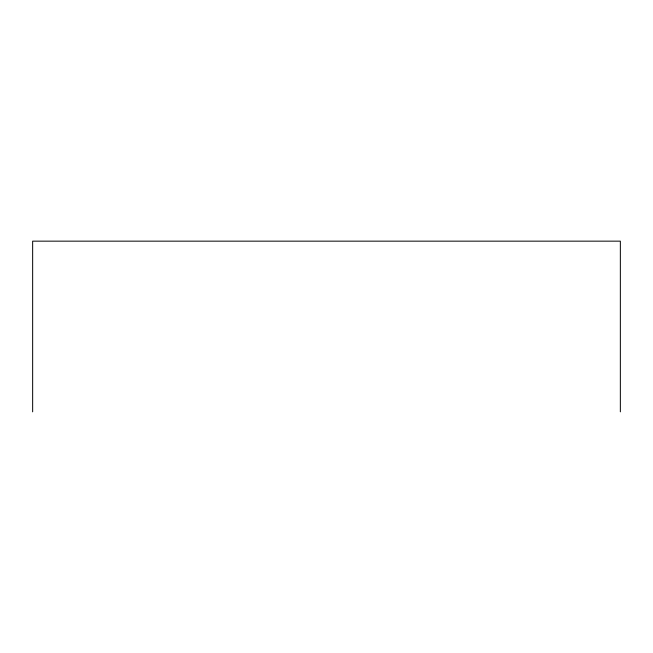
<?xml version="1.0" encoding="UTF-8"?>
<svg xmlns="http://www.w3.org/2000/svg" width="653" height="653" viewBox="0 0 653 653"><rect width="100%" height="100%" fill="white"/><g stroke="black" fill="none" stroke-linecap="round" stroke-linejoin="round"><path stroke-width="0.98" d="M620.35 411.847L620.35 241.153L32.65 241.153L32.65 411.847"/></g></svg>
